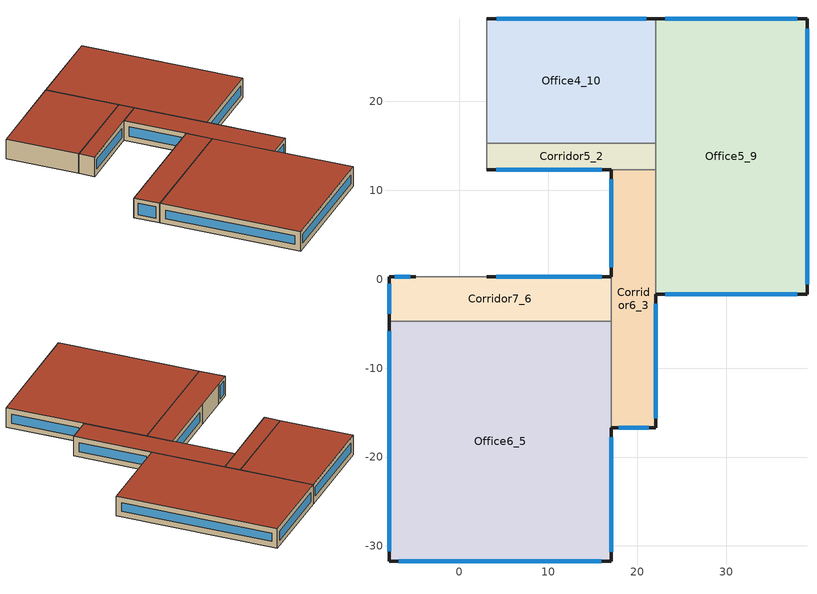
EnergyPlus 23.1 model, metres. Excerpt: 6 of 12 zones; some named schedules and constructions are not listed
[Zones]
Corridor5_2
 floor outside (90.1-2019 Nonresidential CZ 0 Exterior Floor (Mass)): 3.11,15.28 22.11,15.28 22.11,12.28 3.11,12.28 z7.07
 wall outside (90.1-2019 Nonresidential CZ 0 Exterior Wall (Mass)): 3.11,12.28 17.11,12.28 z7.07:11.07
 wall to Corridor4_4 (Interior Partition (Mass)): 3.11,15.28 3.11,12.28 z7.07:11.07
 wall to Corridor6_3 (Interior Partition (Mass)): 17.11,12.28 22.11,12.28 z7.07:11.07
 wall to Office5_9 (Interior Partition (Mass)): 22.11,12.28 22.11,15.28 z7.07:11.07
 wall to Office4_10 (Interior Partition (Mass)): 22.11,15.28 3.11,15.28 z7.07:11.07
 window (DoublePaneLoEe2): 4.16,12.28 16.05,12.28 z8.13:10.02
 roof outside (90.1-2019 Nonresidential CZ 0 Exterior Roof (Mass)): 3.11,15.28 3.11,12.28 22.11,12.28 22.11,15.28 z11.07
Corridor6_3
 floor outside (90.1-2019 Nonresidential CZ 0 Exterior Floor (Mass)): 17.11,12.28 22.11,12.28 22.11,-16.72 17.11,-16.72 z7.07
 wall outside (90.1-2019 Nonresidential CZ 0 Exterior Wall (Mass)): 17.11,12.28 17.11,0.28 / 17.11,-16.72 22.11,-16.72 22.11,-1.72 z7.07:11.07
 wall to Office6_5 (Interior Partition (Mass)): 17.11,-4.72 17.11,-16.72 z7.07:11.07
 wall to Corridor7_6 (Interior Partition (Mass)): 17.11,0.28 17.11,-4.72 z7.07:11.07
 wall to Office5_9 (Interior Partition (Mass)): 22.11,-1.72 22.11,12.28 z7.07:11.07
 window (DoublePaneLoEe2): 17.11,11.25 17.11,1.32 z8.11:10.04; 17.92,-16.72 21.29,-16.72 z7.89:10.26; 22.11,-15.65 22.11,-2.78 z8.14:10.01
 roof outside (90.1-2019 Nonresidential CZ 0 Exterior Roof (Mass)): 17.11,12.28 17.11,-16.72 22.11,-16.72 22.11,12.28 z11.07
Office6_5
 floor outside (90.1-2019 Nonresidential CZ 0 Exterior Floor (Mass)): -7.89,-31.72 -7.89,-4.72 17.11,-4.72 17.11,-31.72 z7.07
 wall outside (90.1-2019 Nonresidential CZ 0 Exterior Wall (Mass)): -7.89,-4.72 -7.89,-31.72 17.11,-31.72 17.11,-16.72 z7.07:11.07
 wall to Corridor7_6 (Interior Partition (Mass)): 17.11,-4.72 -7.89,-4.72 z7.07:11.07
 window (DoublePaneLoEe2): -6.77,-31.72 15.99,-31.72 z8.19:9.95; 17.11,-30.65 17.11,-17.78 z8.14:10.01; -7.89,-5.84 -7.89,-30.59 z8.2:9.95
 roof outside (90.1-2019 Nonresidential CZ 0 Exterior Roof (Mass)): -7.89,-31.72 17.11,-31.72 17.11,-4.72 -7.89,-4.72 z11.07
Corridor7_6
 floor outside (90.1-2019 Nonresidential CZ 0 Exterior Floor (Mass)): -7.89,-4.72 -7.89,0.28 17.11,0.28 17.11,-4.72 z7.07
 wall outside (90.1-2019 Nonresidential CZ 0 Exterior Wall (Mass)): -4.89,0.28 -7.89,0.28 -7.89,-4.72 / 17.11,0.28 3.11,0.28 z7.07:11.07
 wall to Corridor4_4 (Interior Partition (Mass)_FLIPPED): 3.11,0.28 -4.89,0.28 z7.07:11.07
 window (DoublePaneLoEe2): -5.52,0.28 -7.27,0.28 z7.7:10.45; 16.05,0.28 4.16,0.28 z8.13:10.02; -7.89,-0.53 -7.89,-3.9 z7.89:10.26
 roof outside (90.1-2019 Nonresidential CZ 0 Exterior Roof (Mass)): -7.89,-4.72 17.11,-4.72 17.11,0.28 -7.89,0.28 z11.07
Office5_9
 floor outside (90.1-2019 Nonresidential CZ 0 Exterior Floor (Mass)): 22.11,-1.72 22.11,29.28 39.11,29.28 39.11,-1.72 z7.07
 wall outside (90.1-2019 Nonresidential CZ 0 Exterior Wall (Mass)): 22.11,-1.72 39.11,-1.72 39.11,29.28 22.11,29.28 z7.07:11.07
 wall to Office4_10 (Interior Partition (Mass)): 22.11,29.28 22.11,15.28 z7.07:11.07
 window (DoublePaneLoEe2): 23.19,-1.72 38.02,-1.72 / 38.02,29.28 23.19,29.28 z8.16:9.99; 39.11,-0.58 39.11,28.15 z8.21:9.94
 roof outside (90.1-2019 Nonresidential CZ 0 Exterior Roof (Mass)): 22.11,-1.72 39.11,-1.72 39.11,29.28 22.11,29.28 z11.07
Office4_10
 floor outside (90.1-2019 Nonresidential CZ 0 Exterior Floor (Mass)): 3.11,29.28 22.11,29.28 22.11,15.28 3.11,15.28 z7.07
 wall outside (90.1-2019 Nonresidential CZ 0 Exterior Wall (Mass)): 22.11,29.28 3.11,29.28 z7.07:11.07
 wall to Corridor4_4 (Interior Partition (Mass)_FLIPPED): 3.11,29.28 3.11,15.28 z7.07:11.07
 window (DoublePaneLoEe2): 21.01,29.28 4.2,29.28 z8.17:9.98
 roof outside (90.1-2019 Nonresidential CZ 0 Exterior Roof (Mass)): 3.11,29.28 3.11,15.28 22.11,15.28 22.11,29.28 z11.07
[Schedule:Week:Daily]
CoolAvail_Corridor4_4_26: 6ce3ed81-a7d6-4b80-a895-4a69b0babf7d, 45937cbe-892e-487e-b3bd-03a45aa4adc1, c0455bdd-af95-4971-8ef5-a4ce6233f74b, 7c16a9a9-536f-470f-b94a-3461c8ce2c7f, 4e8ec702-eccb-48c9-be7a-b4e620d11ed5, 57d5eec5-71b2-4c70-b8d5-8f8758f83b74, baf51103-ed76-46ed-9d19-b848216be30b, 6ce3ed81-a7d6-4b80-a895-4a69b0babf7d, 6ce3ed81-a7d6-4b80-a895-4a69b0babf7d, 6ce3ed81-a7d6-4b80-a895-4a69b0babf7d, 6ce3ed81-a7d6-4b80-a895-4a69b0babf7d, 6ce3ed81-a7d6-4b80-a895-4a69b0babf7d
CoolAvail_Corridor4_4_27: a2f5439f-c3cd-45c2-be62-8f5a9cf1a139, 8ea6eb9d-bced-4abf-b23f-a16258133356, b4124ec5-0540-413f-b80d-d3da15a69d38, 0c990a04-98ad-4999-8986-5d1af58771a9, 84a958a5-76b6-4d1b-a61b-dc7ecc07087d, b4bfe456-227b-47de-943d-ec78ccb2f744, 32c15e8a-c783-40b4-8139-aeb1af17eeb3, a2f5439f-c3cd-45c2-be62-8f5a9cf1a139, a2f5439f-c3cd-45c2-be62-8f5a9cf1a139, a2f5439f-c3cd-45c2-be62-8f5a9cf1a139, a2f5439f-c3cd-45c2-be62-8f5a9cf1a139, a2f5439f-c3cd-45c2-be62-8f5a9cf1a139
CoolAvail_Corridor4_4_28: 36a083da-d3d5-43c9-b7d2-3e8cbcd291a5, 75635ad2-147c-48cc-9360-a4e96b92f7b7, 8df3e9d2-1144-4367-925f-949e76229214, 489e27a7-ce73-4562-a476-d76abc720351, 28cf387f-780f-4fe0-8d02-66d859255fef, b398f28b-5c09-4770-9c98-d01447583dbb, 5467b45b-9ade-4559-a91f-d9f74dfb4392, 36a083da-d3d5-43c9-b7d2-3e8cbcd291a5, 36a083da-d3d5-43c9-b7d2-3e8cbcd291a5, 36a083da-d3d5-43c9-b7d2-3e8cbcd291a5, 36a083da-d3d5-43c9-b7d2-3e8cbcd291a5, 36a083da-d3d5-43c9-b7d2-3e8cbcd291a5
CoolAvail_Corridor4_4_29: a1aed9b5-ab9b-40bf-9d0f-50928aaea371, 51876491-c1b4-4518-9b58-1e1af6a768f8, e411209c-4f22-4549-9a0f-bd1254d4a333, 6b865d10-614c-419d-a77d-0d137d48593d, 28cf387f-780f-4fe0-8d02-66d859255fef, 28cf387f-780f-4fe0-8d02-66d859255fef, 714d5f4f-1ce3-49bb-90cb-2c0c29c850df, a1aed9b5-ab9b-40bf-9d0f-50928aaea371, a1aed9b5-ab9b-40bf-9d0f-50928aaea371, a1aed9b5-ab9b-40bf-9d0f-50928aaea371, a1aed9b5-ab9b-40bf-9d0f-50928aaea371, a1aed9b5-ab9b-40bf-9d0f-50928aaea371
CoolAvail_Corridor4_4_30: ce3927f1-79df-4182-a143-491cc1ed8d00, b69a8a62-896b-4ef4-a422-0ec6a2615c67, 3e730d68-4ebc-4391-8e68-83ae88f40ea6, f8198d78-944b-47a9-8f76-203c1a4674a7, 051b1d62-8712-4c38-8906-a592279e2e30, ec1663bb-de67-45e2-a772-d4c62d1a9c76, 7d75f803-26e3-4a7e-989a-edfc36fb74c8, ce3927f1-79df-4182-a143-491cc1ed8d00, ce3927f1-79df-4182-a143-491cc1ed8d00, ce3927f1-79df-4182-a143-491cc1ed8d00, ce3927f1-79df-4182-a143-491cc1ed8d00, ce3927f1-79df-4182-a143-491cc1ed8d00
CoolAvail_Corridor4_4_31: 1b044666-3799-4978-ba92-8142ae7cce81, 34661b52-b95d-4bc2-9fa2-b4817bcd8d69, e411209c-4f22-4549-9a0f-bd1254d4a333, 2602971e-e2b5-47c7-be14-6eae3b630083, 95db7498-f620-4ca2-ae64-4b3c5beb15ea, a99d6ef9-3d81-44e5-a53a-1a8384ac6ce0, 1766556a-9b71-40c3-a67e-0438e5f7b24e, 1b044666-3799-4978-ba92-8142ae7cce81, 1b044666-3799-4978-ba92-8142ae7cce81, 1b044666-3799-4978-ba92-8142ae7cce81, 1b044666-3799-4978-ba92-8142ae7cce81, 1b044666-3799-4978-ba92-8142ae7cce81
CoolAvail_Corridor4_4_32: 9b9f3479-ff7f-4a9d-a6d7-76a9709c2e71, 2b28b044-ed8f-4c0d-82a1-980130bf2248, f87d27da-031e-4d63-801a-b7f69741a6b4, 81dabb06-9689-4343-879f-110b122c3645, 1242ee56-d6cf-462a-ade5-11d30a9780d5, e344ddef-4962-420f-85e2-f5c150d679e5, ffd09ddc-9102-4ad7-be12-65ce090cfeba, 9b9f3479-ff7f-4a9d-a6d7-76a9709c2e71, 9b9f3479-ff7f-4a9d-a6d7-76a9709c2e71, 9b9f3479-ff7f-4a9d-a6d7-76a9709c2e71, 9b9f3479-ff7f-4a9d-a6d7-76a9709c2e71, 9b9f3479-ff7f-4a9d-a6d7-76a9709c2e71
CoolAvail_Corridor4_4_33: b55eb57c-643e-4fc9-b324-50d3e40fb666, 491f8cdb-9c3c-4dc9-8fcd-590ef5e77c89, 5b6d78ea-f767-428e-86c2-ba8ecb36dfaa, eb0fa9bf-e4a1-4a5d-9ac5-d7e4c1240da4, 9d154d37-4260-4026-8928-29595f42171f, b8cda9f7-163b-4697-bceb-33b4b1aae47b, b03318f2-b386-4f2d-81cc-0c0b5e91b8b3, b55eb57c-643e-4fc9-b324-50d3e40fb666, b55eb57c-643e-4fc9-b324-50d3e40fb666, b55eb57c-643e-4fc9-b324-50d3e40fb666, b55eb57c-643e-4fc9-b324-50d3e40fb666, b55eb57c-643e-4fc9-b324-50d3e40fb666
CoolAvail_Corridor4_4_34: 02330130-0b7b-4af9-9bd3-7d9e0938c6e9, df49a15c-b2ff-46f6-8f8e-6f0da56214ec, 434c5413-1246-47ac-9f07-298d2dff6bae, c2e363a4-ecad-423c-9f6e-9bc37d77a88e, a48b2b46-5358-4de7-bb09-8bf259215a9f, f8dbe09b-ed34-4ddf-8900-e122ace980da, 69f5ed30-1af8-4d5d-aec1-3eb095da9fb7, 02330130-0b7b-4af9-9bd3-7d9e0938c6e9, 02330130-0b7b-4af9-9bd3-7d9e0938c6e9, 02330130-0b7b-4af9-9bd3-7d9e0938c6e9, 02330130-0b7b-4af9-9bd3-7d9e0938c6e9, 02330130-0b7b-4af9-9bd3-7d9e0938c6e9
CoolAvail_Corridor4_4_35: 02c76f76-94cf-461c-afbc-bc5b4ff9c805, a0c0cab8-4f9a-4ced-bd05-3508abf56f70, 7b3c559d-0aef-43ea-a2ce-0318257733e3, b5026e55-8b1b-482d-9523-32ea7c3d715a, 666cb8e4-9a2e-47ca-baee-c9bf0db00492, 577f36fc-207c-4c03-8701-113d78fc15b1, a0f41693-ff3a-4fe0-b7b3-2f072955540f, 02c76f76-94cf-461c-afbc-bc5b4ff9c805, 02c76f76-94cf-461c-afbc-bc5b4ff9c805, 02c76f76-94cf-461c-afbc-bc5b4ff9c805, 02c76f76-94cf-461c-afbc-bc5b4ff9c805, 02c76f76-94cf-461c-afbc-bc5b4ff9c805
CoolAvail_Corridor4_4_36: 63d49d35-fa98-462d-a070-65141f953828, cfbdf803-1be8-4e67-a6e1-1cef50e2aeca, 44d64cc3-a848-4a1f-8d9e-95b665a51591, 3c02e85b-ea55-499d-8f5b-588ac2eb91b2, 69c12021-d423-489c-8a8f-9282d813251f, db116403-2cab-48ed-bfee-180b4db1194b, b9f31716-6f31-4541-9ba2-50344bcb8c95, 63d49d35-fa98-462d-a070-65141f953828, 63d49d35-fa98-462d-a070-65141f953828, 63d49d35-fa98-462d-a070-65141f953828, 63d49d35-fa98-462d-a070-65141f953828, 63d49d35-fa98-462d-a070-65141f953828
CoolAvail_Corridor4_4_37: 28cf387f-780f-4fe0-8d02-66d859255fef, dea5abc6-c6a5-4ad8-9db0-dd04b8648f47, f8f031fb-55d7-4113-826e-46df9e269b83, 9439cbf5-d5ff-4074-a405-9ab2b460fbb4, 80aae938-f4e7-4bfd-bcac-6303aa2b673e, 430e0d3d-58c2-4aec-afdb-d605db7b8648, 3e2ffb6e-4ba5-4575-9637-70f477fbe3e4, 28cf387f-780f-4fe0-8d02-66d859255fef, 28cf387f-780f-4fe0-8d02-66d859255fef, 28cf387f-780f-4fe0-8d02-66d859255fef, 28cf387f-780f-4fe0-8d02-66d859255fef, 28cf387f-780f-4fe0-8d02-66d859255fef
CoolAvail_Corridor4_4_38: 8082231e-6d23-4a24-b053-6047dec3c4d4, 03acb633-0e3a-4c43-ba6c-1c1954176612, 63d49d35-fa98-462d-a070-65141f953828, b39f9c08-f252-49b5-b819-695040dc3642, 9d3e4857-92ef-4dd8-97cb-17e5176d520d, d1ffbada-6852-4fe5-92ac-6576efdba325, 954b7ab4-e2b9-4bf8-9b50-9685aff6042e, 8082231e-6d23-4a24-b053-6047dec3c4d4, 8082231e-6d23-4a24-b053-6047dec3c4d4, 8082231e-6d23-4a24-b053-6047dec3c4d4, 8082231e-6d23-4a24-b053-6047dec3c4d4, 8082231e-6d23-4a24-b053-6047dec3c4d4
CoolAvail_Corridor4_4_39: 45903201-a7ff-4873-9a96-1d8e6987fc98, caadc734-b040-485b-bb9c-427144f03ec6, c2ac46ce-d703-499b-8642-5c076bb1a8c2, 227e6952-2946-49a0-bb76-e66d42418431, 4f15297a-f34a-4033-bc6e-cdefa81589fa, f6632674-8357-41c2-a392-1f5c7f2c57ad, 28cf387f-780f-4fe0-8d02-66d859255fef, 45903201-a7ff-4873-9a96-1d8e6987fc98, 45903201-a7ff-4873-9a96-1d8e6987fc98, 45903201-a7ff-4873-9a96-1d8e6987fc98, 45903201-a7ff-4873-9a96-1d8e6987fc98, 45903201-a7ff-4873-9a96-1d8e6987fc98
CoolAvail_Corridor4_4_40: 6b865d10-614c-419d-a77d-0d137d48593d, 5d2f6e18-a4a7-4761-b986-358a724ba59e, d8219eba-6049-4719-bbae-982766623e24, 7c8d18ee-8c49-4ee1-a37a-0f502e04c430, 91312270-6507-49d8-b3af-f2f66574d585, dc948ca8-26c4-4469-b8a7-68576a6a40b3, 0a490d19-edc0-4b3b-aefc-552a68770a68, 6b865d10-614c-419d-a77d-0d137d48593d, 6b865d10-614c-419d-a77d-0d137d48593d, 6b865d10-614c-419d-a77d-0d137d48593d, 6b865d10-614c-419d-a77d-0d137d48593d, 6b865d10-614c-419d-a77d-0d137d48593d
CoolAvail_Corridor4_4_41: 52267322-b833-48d4-93e8-5bd0c94710a0, 01baa899-09a0-4ea4-8af9-04391befd078, 3cfdcbb5-4bc2-4460-ab53-19f944b304c8, 5a53f045-15ef-458e-965d-aaa883960cef, 75e94847-8e13-4c8b-93ed-5684a680ae61, ae225517-4b84-49a0-8c55-97e60d2b6754, 51fce39d-d843-4d8b-ae4d-b7cb47dbfb7f, 52267322-b833-48d4-93e8-5bd0c94710a0, 52267322-b833-48d4-93e8-5bd0c94710a0, 52267322-b833-48d4-93e8-5bd0c94710a0, 52267322-b833-48d4-93e8-5bd0c94710a0, 52267322-b833-48d4-93e8-5bd0c94710a0
CoolAvail_Corridor4_4_42: d3506403-cd9a-4c28-b6db-d9150907f1b8, 692a7c8a-1c99-4a6f-8feb-491007400ad0, c3cf2fd4-39ad-4fb4-b75a-b768009b5a3f, 71c67952-b934-4771-baec-41a3a5247320, dab5211e-4043-4bd5-b6a3-686c985c5db3, 631f01d7-ab7f-49d3-a252-7019c9405a3c, 0cd4baa2-a235-4268-b642-3bd5f5058037, d3506403-cd9a-4c28-b6db-d9150907f1b8, d3506403-cd9a-4c28-b6db-d9150907f1b8, d3506403-cd9a-4c28-b6db-d9150907f1b8, d3506403-cd9a-4c28-b6db-d9150907f1b8, d3506403-cd9a-4c28-b6db-d9150907f1b8
CoolAvail_Corridor4_4_43: 27a775d1-2799-4b96-a959-0eb89fe98382, 80cb1e91-8182-49b5-aa72-dbc3962e2512, a8c0b0d8-d3ef-4760-8a4d-0035488eedfd, 70cd05d9-751b-4cee-935f-a584857e498e, 985b0579-1d94-41d4-8b54-0f404620d070, 2da556a9-50ba-4206-8bbf-ba9ac385cfa5, 2c672940-19b7-421a-8188-54d8e7ba72d3, 27a775d1-2799-4b96-a959-0eb89fe98382, 27a775d1-2799-4b96-a959-0eb89fe98382, 27a775d1-2799-4b96-a959-0eb89fe98382, 27a775d1-2799-4b96-a959-0eb89fe98382, 27a775d1-2799-4b96-a959-0eb89fe98382
CoolAvail_Corridor4_4_44: a763327f-e078-42a5-8e02-3a0dd7feaced, 507399da-2a8b-4e1a-a11d-a71815d56c38, 63c9e9cc-76f8-4b48-bbd6-0d91a32845e8, ecd5ae4a-d016-4fc5-a8fc-8a09832a413c, cb8ddd0d-6da4-4fc2-b4fa-15d8e421a79f, 24be1c14-e195-4564-b384-0d43ed87b026, 5ba7f730-b240-402d-9719-cdd0aa8d87dd, a763327f-e078-42a5-8e02-3a0dd7feaced, a763327f-e078-42a5-8e02-3a0dd7feaced, a763327f-e078-42a5-8e02-3a0dd7feaced, a763327f-e078-42a5-8e02-3a0dd7feaced, a763327f-e078-42a5-8e02-3a0dd7feaced
CoolAvail_Corridor4_4_45: 3612b8da-0a1d-4bb5-975c-bc49aac4a66a, b69a8a62-896b-4ef4-a422-0ec6a2615c67, a7d40797-0fdf-4174-8411-34bf25558046, 6b474365-af8e-458e-849a-788c33d72759, c2ac46ce-d703-499b-8642-5c076bb1a8c2, 1bf324af-11f4-43df-bf20-d492d21d8c1b, 3612b8da-0a1d-4bb5-975c-bc49aac4a66a, 3612b8da-0a1d-4bb5-975c-bc49aac4a66a, 3612b8da-0a1d-4bb5-975c-bc49aac4a66a, 3612b8da-0a1d-4bb5-975c-bc49aac4a66a, 3612b8da-0a1d-4bb5-975c-bc49aac4a66a, 3612b8da-0a1d-4bb5-975c-bc49aac4a66a
CoolAvail_Corridor4_4_46: ace6e12e-48a4-4ecd-a18d-52a5a243a985, 692a7c8a-1c99-4a6f-8feb-491007400ad0, 1bf8160f-5c12-46e4-81d6-3d2eccfed065, bc62c44f-56ad-4c04-94db-d57fc7f6c792, bff58965-9f1a-46c8-9463-f46d51d88d8f, 89dab37f-e068-488d-b21d-74fde9172915, 1fdc2da5-1815-4ef0-be14-241d1055f806, ace6e12e-48a4-4ecd-a18d-52a5a243a985, ace6e12e-48a4-4ecd-a18d-52a5a243a985, ace6e12e-48a4-4ecd-a18d-52a5a243a985, ace6e12e-48a4-4ecd-a18d-52a5a243a985, ace6e12e-48a4-4ecd-a18d-52a5a243a985
CoolAvail_Corridor4_4_47: d73cfe5b-732e-409d-9361-381d8572ca1b, aa4eaca1-4b3c-4157-ac38-55343d148e1e, c1399a7c-f1d2-4747-81b9-383578351be8, e56826dc-c560-4824-b1a5-68cde07b9c75, 504b8e7b-b91e-4039-834f-28c4107da531, 206faf31-e17b-4553-a43e-00f4809626aa, c3e0a98c-3013-4bfc-aefc-7d57471c2358, d73cfe5b-732e-409d-9361-381d8572ca1b, d73cfe5b-732e-409d-9361-381d8572ca1b, d73cfe5b-732e-409d-9361-381d8572ca1b, d73cfe5b-732e-409d-9361-381d8572ca1b, d73cfe5b-732e-409d-9361-381d8572ca1b
CoolAvail_Corridor4_4_48: 1d553196-b9fd-4d8c-a6f0-93a3df51ab2f, c7d7a3af-1110-4a44-959f-95b394fee1b7, 3dcea64d-c26a-4ad6-92c3-77ce39606ded, d2362845-9ff8-4fd9-b0f1-9023312239cd, 9fde79ce-808b-4be5-9236-183462dafdd2, 418b17a6-e311-4229-9af6-ff0bf72ee066, 265335a5-86b4-4fae-9e1f-64f20e376f08, 1d553196-b9fd-4d8c-a6f0-93a3df51ab2f, 1d553196-b9fd-4d8c-a6f0-93a3df51ab2f, 1d553196-b9fd-4d8c-a6f0-93a3df51ab2f, 1d553196-b9fd-4d8c-a6f0-93a3df51ab2f, 1d553196-b9fd-4d8c-a6f0-93a3df51ab2f
CoolAvail_Corridor4_4_49: bf53786d-7c89-45a7-a65d-7379e5393172, f01ccdc8-e9a9-4fe8-956d-1121a3138034, 10db8715-2282-4dd2-ba16-2b620b72219b, 17c9e906-b66c-40b7-849a-e7c207e2248d, f080f6a6-0fa1-4244-9e8f-dbb833461611, 82637cac-59b5-4817-9ec8-bce127f1267e, d4c5f88b-37b3-48ab-934d-acf822dcba40, bf53786d-7c89-45a7-a65d-7379e5393172, bf53786d-7c89-45a7-a65d-7379e5393172, bf53786d-7c89-45a7-a65d-7379e5393172, bf53786d-7c89-45a7-a65d-7379e5393172, bf53786d-7c89-45a7-a65d-7379e5393172
CoolAvail_Corridor4_4_50: 3867438e-e9d7-4102-957c-cb012f63039f, d8219eba-6049-4719-bbae-982766623e24, b393b628-0fa7-4727-933b-61eb40549425, 8f4352dd-c9bd-4828-8343-6d221af9c6c4, 4f40a391-c062-41bc-87bf-16195e52f037, 9cb46ef5-359a-4e0a-b34b-3d84d53b8ef3, 4c8fb74c-6538-4ecb-be80-088d96d9e2c4, 3867438e-e9d7-4102-957c-cb012f63039f, 3867438e-e9d7-4102-957c-cb012f63039f, 3867438e-e9d7-4102-957c-cb012f63039f, 3867438e-e9d7-4102-957c-cb012f63039f, 3867438e-e9d7-4102-957c-cb012f63039f
CoolAvail_Corridor4_4_51: 8fbc48ed-60e3-4f80-a76d-d69bab472439, efed817c-dc9f-439f-ab98-c0f73c1b3a8d, e778b4a4-cb3b-47e9-ba8e-157863696d0f, b8d47d5b-81a9-4fc1-81a0-29d42367e422, 273554ea-4e64-46f5-b203-b84a4f5a0a96, cd12c2a9-bf04-40b8-9457-784e167eb4fa, a99d6ef9-3d81-44e5-a53a-1a8384ac6ce0, 8fbc48ed-60e3-4f80-a76d-d69bab472439, 8fbc48ed-60e3-4f80-a76d-d69bab472439, 8fbc48ed-60e3-4f80-a76d-d69bab472439, 8fbc48ed-60e3-4f80-a76d-d69bab472439, 8fbc48ed-60e3-4f80-a76d-d69bab472439
CoolAvail_Corridor4_4_52: ef43c7d3-47a8-4d9f-9600-6f971d88cb10, ef43c7d3-47a8-4d9f-9600-6f971d88cb10, ef43c7d3-47a8-4d9f-9600-6f971d88cb10, ef43c7d3-47a8-4d9f-9600-6f971d88cb10, ef43c7d3-47a8-4d9f-9600-6f971d88cb10, ef43c7d3-47a8-4d9f-9600-6f971d88cb10, ef43c7d3-47a8-4d9f-9600-6f971d88cb10, ef43c7d3-47a8-4d9f-9600-6f971d88cb10, ef43c7d3-47a8-4d9f-9600-6f971d88cb10, ef43c7d3-47a8-4d9f-9600-6f971d88cb10, ef43c7d3-47a8-4d9f-9600-6f971d88cb10, ef43c7d3-47a8-4d9f-9600-6f971d88cb10
NatVentAvail_Corridor4_4_0: dbf08e16-4042-4c67-984b-07f8cde1e68b, fbfd6f06-c4d6-4238-99d3-798bb2f8b9d1, 0b1959bb-9368-4a82-8e59-dfa73476eba2, e39e132d-e360-43ac-81bf-0e6ea7e1b920, 9d744e88-ca86-4a94-b810-3c64c1da758e, 625fab60-28ec-499e-ae5e-d6760f51dfe9, 03ea509b-91f5-49e7-acfd-32594791f2c7, dbf08e16-4042-4c67-984b-07f8cde1e68b, dbf08e16-4042-4c67-984b-07f8cde1e68b, dbf08e16-4042-4c67-984b-07f8cde1e68b, dbf08e16-4042-4c67-984b-07f8cde1e68b, dbf08e16-4042-4c67-984b-07f8cde1e68b
NatVentAvail_Corridor4_4_1: 60439f76-d454-422c-9118-9fcac7943ff4, 18c1df1a-fdff-4a86-a412-c2a50684ad3d, ef8518cd-967c-444e-affd-c2472cd5eddf, 4351f359-33ba-4d0e-9684-bcf06bd42171, 1344c54c-68e8-4b00-a909-008773a8fec9, 903e706f-1f4b-416c-9b92-ea283572d0b8, 5a989e9e-7b84-4b49-a2d7-90c7c880b60b, 60439f76-d454-422c-9118-9fcac7943ff4, 60439f76-d454-422c-9118-9fcac7943ff4, 60439f76-d454-422c-9118-9fcac7943ff4, 60439f76-d454-422c-9118-9fcac7943ff4, 60439f76-d454-422c-9118-9fcac7943ff4
NatVentAvail_Corridor4_4_2: 6427b939-c559-45d8-87d9-ae6f09cc8149, edad5fd3-dd51-4006-ba0b-8cf182e1401b, 1344c54c-68e8-4b00-a909-008773a8fec9, 9a2de973-4ff4-47bc-be4e-448910d52937, fbfd6f06-c4d6-4238-99d3-798bb2f8b9d1, d283a5bb-fb4e-45db-93e0-87292aadbaf3, 12ec8851-504f-4095-a055-bfdb6a76af87, 6427b939-c559-45d8-87d9-ae6f09cc8149, 6427b939-c559-45d8-87d9-ae6f09cc8149, 6427b939-c559-45d8-87d9-ae6f09cc8149, 6427b939-c559-45d8-87d9-ae6f09cc8149, 6427b939-c559-45d8-87d9-ae6f09cc8149
NatVentAvail_Corridor4_4_3: 7e2c8b33-35aa-4d04-a000-43ce7bee5412, 1cca4ff0-4b40-4885-baf7-38d39b15c3ec, 4f8db412-c1ff-49fb-8ca9-fd3f6009b7f5, 5b3749f8-bf85-478f-853a-bf1acde973b3, 4b914767-2f2e-4661-baa7-9e96641befca, dbf08e16-4042-4c67-984b-07f8cde1e68b, 7e77d71a-12dc-450f-b5c9-33cbc9f022f7, 7e2c8b33-35aa-4d04-a000-43ce7bee5412, 7e2c8b33-35aa-4d04-a000-43ce7bee5412, 7e2c8b33-35aa-4d04-a000-43ce7bee5412, 7e2c8b33-35aa-4d04-a000-43ce7bee5412, 7e2c8b33-35aa-4d04-a000-43ce7bee5412
NatVentAvail_Corridor4_4_4: 9200f0e1-4339-42ad-ad53-12325555cdd5, 9c59460f-b00d-4337-8d9e-056fb617f1d6, eb2c472b-0727-4496-92f3-ec27d488174d, 92ba7a3c-87fe-4a8e-a922-bb2bb43cc078, 3c058b91-dc4f-4303-9079-17a0168a711a, d0c0a4bd-92b5-4f3b-8991-9947c61913c9, 9c59460f-b00d-4337-8d9e-056fb617f1d6, 9200f0e1-4339-42ad-ad53-12325555cdd5, 9200f0e1-4339-42ad-ad53-12325555cdd5, 9200f0e1-4339-42ad-ad53-12325555cdd5, 9200f0e1-4339-42ad-ad53-12325555cdd5, 9200f0e1-4339-42ad-ad53-12325555cdd5
NatVentAvail_Corridor4_4_5: f726375f-b5f9-4f7f-ab15-6b005afc0755, 1dbcecba-8097-43f8-9d4c-f16a29861730, 49c5c153-98b8-47f0-a241-f795c61a6a47, 6bed1987-dc78-46b3-a058-cd2539f6f3de, a6a967a9-9826-4815-ae02-f4752822c884, 1a85f896-0f2b-433e-b37d-07126eca767c, f5719e8d-80b0-40ae-80b5-09706f860dd1, f726375f-b5f9-4f7f-ab15-6b005afc0755, f726375f-b5f9-4f7f-ab15-6b005afc0755, f726375f-b5f9-4f7f-ab15-6b005afc0755, f726375f-b5f9-4f7f-ab15-6b005afc0755, f726375f-b5f9-4f7f-ab15-6b005afc0755
NatVentAvail_Corridor4_4_6: 5dea9901-b88c-4dd2-9f37-03876a4df9fe, 434c5413-1246-47ac-9f07-298d2dff6bae, 31305db9-10af-4c51-9ba7-ccb440de74c9, 0b163cb3-cdd5-4644-9c82-9c2d4f903ac9, f6a6441d-e6d1-47ed-ac72-be88913b360e, b39f6b04-8dfa-4b8d-9dfb-16dbe4ac223d, 81d55f83-0206-4f80-bb88-e9742a553588, 5dea9901-b88c-4dd2-9f37-03876a4df9fe, 5dea9901-b88c-4dd2-9f37-03876a4df9fe, 5dea9901-b88c-4dd2-9f37-03876a4df9fe, 5dea9901-b88c-4dd2-9f37-03876a4df9fe, 5dea9901-b88c-4dd2-9f37-03876a4df9fe
NatVentAvail_Corridor4_4_7: 743dd770-0e71-437e-a7b4-2988a3a2aa2c, 7c80f19c-96b6-4a0f-b2c7-d65871a948a0, 9b80ea22-b04f-4f76-a8da-6df12989dc52, a970ebd0-877e-42a0-9fd7-e3cd75c54f97, c7870187-5913-4925-83e5-f6feb5a7bef3, 7976a79c-af9c-4168-8d33-e5903706bf56, 08d841f6-7842-42cf-a0a3-9f5f7e60f4b6, 743dd770-0e71-437e-a7b4-2988a3a2aa2c, 743dd770-0e71-437e-a7b4-2988a3a2aa2c, 743dd770-0e71-437e-a7b4-2988a3a2aa2c, 743dd770-0e71-437e-a7b4-2988a3a2aa2c, 743dd770-0e71-437e-a7b4-2988a3a2aa2c
NatVentAvail_Corridor4_4_8: cbb73d07-902a-4671-bbc8-ca8a6dde22cd, a71a417e-d4df-48dd-96e8-f5cebb9f622c, daca385f-3f03-440a-9516-d4134d30dc28, 3987a1c3-85bd-4c42-92fa-4025ebfa69ac, c6b34083-8a2e-4591-a558-b03e2efde80a, 2635f401-7cb6-4885-a873-d83ec9d3d333, b930cbea-39b9-4d41-bc41-e8a4113a257c, cbb73d07-902a-4671-bbc8-ca8a6dde22cd, cbb73d07-902a-4671-bbc8-ca8a6dde22cd, cbb73d07-902a-4671-bbc8-ca8a6dde22cd, cbb73d07-902a-4671-bbc8-ca8a6dde22cd, cbb73d07-902a-4671-bbc8-ca8a6dde22cd
NatVentAvail_Corridor4_4_9: 74230180-4c0a-41b1-a895-da9095738c02, acffe17d-ba74-4bf8-b001-e80e59c8c130, b930cbea-39b9-4d41-bc41-e8a4113a257c, 06485f3a-aade-423b-ac43-24b2eb0fab13, 358d3502-b07b-49e5-a001-90df4720419d, 2cb54b0b-2641-44c5-84a6-8f71fd106f59, 43399a00-a045-4d83-bbb2-3dfe9da4c5b4, 74230180-4c0a-41b1-a895-da9095738c02, 74230180-4c0a-41b1-a895-da9095738c02, 74230180-4c0a-41b1-a895-da9095738c02, 74230180-4c0a-41b1-a895-da9095738c02, 74230180-4c0a-41b1-a895-da9095738c02
NatVentAvail_Corridor4_4_10: a2fb1bfa-c4d9-4130-8ec6-f4b01a015260, b930cbea-39b9-4d41-bc41-e8a4113a257c, f4b05cfc-72e3-484a-9682-a873cfb7f05f, 30cb45e8-6afa-4cbb-8642-6ad9a42456a1, a5cee800-7363-4040-ad6f-e54c5ef976b2, 276f90fc-d980-4af6-b1d0-4bfffd4e3cd2, b50614cd-1746-4bc0-90f0-7d304ac52b2b, a2fb1bfa-c4d9-4130-8ec6-f4b01a015260, a2fb1bfa-c4d9-4130-8ec6-f4b01a015260, a2fb1bfa-c4d9-4130-8ec6-f4b01a015260, a2fb1bfa-c4d9-4130-8ec6-f4b01a015260, a2fb1bfa-c4d9-4130-8ec6-f4b01a015260
NatVentAvail_Corridor4_4_11: b930cbea-39b9-4d41-bc41-e8a4113a257c, 4f301a6f-236c-4310-9b20-a7926faac36f, de92f683-ff83-4cef-9dfa-bdbcabe8895b, 0b61f763-56c2-4a83-9a58-bfa3ed2d6a75, c97d197c-929e-405b-aa0c-30d4b1da4ddb, 45f0b060-53ba-409a-bbf3-dd96b4b6e9e0, 5263bc76-4f65-48ba-90d0-cb96716400e0, b930cbea-39b9-4d41-bc41-e8a4113a257c, b930cbea-39b9-4d41-bc41-e8a4113a257c, b930cbea-39b9-4d41-bc41-e8a4113a257c, b930cbea-39b9-4d41-bc41-e8a4113a257c, b930cbea-39b9-4d41-bc41-e8a4113a257c
NatVentAvail_Corridor4_4_12: be28e230-47f0-480d-8cf6-8eb2f75102ab, c5e26b82-dd70-43ee-84fd-6c98e4705544, 76a52eb4-657f-46a9-891e-94b723149b4f, 23f0be58-1a81-48a8-9a6c-16a9ccec1fa9, c3cb8121-0264-4a7e-8b99-b95473eaebcc, ab1708b4-9434-46e2-8958-fe9d345984b3, a81393ee-eb58-4265-bd76-0f3e2dc411dc, be28e230-47f0-480d-8cf6-8eb2f75102ab, be28e230-47f0-480d-8cf6-8eb2f75102ab, be28e230-47f0-480d-8cf6-8eb2f75102ab, be28e230-47f0-480d-8cf6-8eb2f75102ab, be28e230-47f0-480d-8cf6-8eb2f75102ab
NatVentAvail_Corridor4_4_13: 7d7b8a1c-40be-4adb-82cb-69551fb11ed8, e03a463f-97d7-43ff-b4ed-91e51b1cd1b7, 48262071-2428-4293-94b1-d23b179bbe88, 23e3fbca-68a9-4c4c-8488-be589f267f7b, 6676f34e-c470-47d3-b0b5-80ff68e93c25, 378217e3-61df-4a4c-928a-ff02ea0323e7, 0e8f5745-8426-43ae-ba44-12d5bdafcade, 7d7b8a1c-40be-4adb-82cb-69551fb11ed8, 7d7b8a1c-40be-4adb-82cb-69551fb11ed8, 7d7b8a1c-40be-4adb-82cb-69551fb11ed8, 7d7b8a1c-40be-4adb-82cb-69551fb11ed8, 7d7b8a1c-40be-4adb-82cb-69551fb11ed8
NatVentAvail_Corridor4_4_14: 06d83c67-cca3-4705-af22-2d178984e95e, 9b905370-de81-4ca0-a2c9-79d887a45048, f79c1e54-ff10-4702-a906-8a15145049de, db20b12c-3cb9-4ad7-8c3d-d81ca5d06d17, 7eb0a93c-7be0-43a1-90bd-2422bf6e2bb8, 485d5804-5f80-455c-acca-1022a8f79659, 643e037d-fe35-4a53-b04a-52931c3167e3, 06d83c67-cca3-4705-af22-2d178984e95e, 06d83c67-cca3-4705-af22-2d178984e95e, 06d83c67-cca3-4705-af22-2d178984e95e, 06d83c67-cca3-4705-af22-2d178984e95e, 06d83c67-cca3-4705-af22-2d178984e95e
NatVentAvail_Corridor4_4_15: a0c6edab-b14d-4783-89e0-9dc9a3df6dae, c78fc51e-dcba-485a-ab48-d8f216c6ec5d, 902277fd-d57e-4fb6-bea5-0ef18ca370a4, b393b628-0fa7-4727-933b-61eb40549425, 3c36fa1b-0849-4ff2-9c2d-48a09b6443c6, 98cd1a2e-8658-48e0-be66-a2b67b63571a, 2a14485f-f3bd-4161-82c7-3ce6857f129a, a0c6edab-b14d-4783-89e0-9dc9a3df6dae, a0c6edab-b14d-4783-89e0-9dc9a3df6dae, a0c6edab-b14d-4783-89e0-9dc9a3df6dae, a0c6edab-b14d-4783-89e0-9dc9a3df6dae, a0c6edab-b14d-4783-89e0-9dc9a3df6dae
NatVentAvail_Corridor4_4_16: 0494cb22-4b0c-4090-86ab-2b135fcda9cc, 4091c8a6-ed0a-4f1a-8fa1-ce8d32ba7d3f, 77219de6-0978-454d-a12b-65d9108a852f, adb7e2e0-dfce-4876-8cf2-3553914c4574, 8dd0a794-383e-4f22-b372-b699ebd0992f, 19f0c3df-5c98-4fde-ab79-ff35534fb66b, c2288193-e73d-474a-842d-96b0f3b79609, 0494cb22-4b0c-4090-86ab-2b135fcda9cc, 0494cb22-4b0c-4090-86ab-2b135fcda9cc, 0494cb22-4b0c-4090-86ab-2b135fcda9cc, 0494cb22-4b0c-4090-86ab-2b135fcda9cc, 0494cb22-4b0c-4090-86ab-2b135fcda9cc
NatVentAvail_Corridor4_4_17: 33109c49-f5d3-472f-bd17-42508a1ffa88, 1d1429a2-90b7-4f75-a421-6138da685bef, 5d7694ac-7888-40bc-8940-9f207f44aca5, 66aed7d0-7128-4772-8045-84ab34d9a687, 7d1ebb44-cce3-4f3a-92b2-8306892c4f7b, 08f4a819-a6b1-4143-8366-9abb118e4348, 1f6a0229-8a9e-4734-bf61-7de13560bf0e, 33109c49-f5d3-472f-bd17-42508a1ffa88, 33109c49-f5d3-472f-bd17-42508a1ffa88, 33109c49-f5d3-472f-bd17-42508a1ffa88, 33109c49-f5d3-472f-bd17-42508a1ffa88, 33109c49-f5d3-472f-bd17-42508a1ffa88
NatVentAvail_Corridor4_4_18: 1bd90e57-d958-4346-a1e2-0d562759d591, 586e52e9-df0d-4826-b975-b325054d28a0, 6803c44e-31c4-4556-93ed-9df1956b43a5, 1bd90e57-d958-4346-a1e2-0d562759d591, 4d91c5f3-340d-4dc3-9ada-8aad9df8c9d1, 2987e560-4526-436f-b8e1-48f2d278802f, e2f45772-32b8-4041-8102-7da9ada32e36, 1bd90e57-d958-4346-a1e2-0d562759d591, 1bd90e57-d958-4346-a1e2-0d562759d591, 1bd90e57-d958-4346-a1e2-0d562759d591, 1bd90e57-d958-4346-a1e2-0d562759d591, 1bd90e57-d958-4346-a1e2-0d562759d591
NatVentAvail_Corridor4_4_19: 9134048f-3859-4415-9ed4-f7444dcc507c, 6b69bab7-dd3d-4751-85fb-581a92924ee8, 62f0bce8-1881-4049-a340-c6674fdebec3, 36648d62-8a40-43e9-9982-2b92baa52a15, 162663a8-3a70-4395-b6a1-b9a779cff55a, 053bfc48-d830-411f-8911-2f244716abe2, 4a6a0131-60b4-48fc-ab76-053aea7ee0fe, 9134048f-3859-4415-9ed4-f7444dcc507c, 9134048f-3859-4415-9ed4-f7444dcc507c, 9134048f-3859-4415-9ed4-f7444dcc507c, 9134048f-3859-4415-9ed4-f7444dcc507c, 9134048f-3859-4415-9ed4-f7444dcc507c
NatVentAvail_Corridor4_4_20: f8345704-d31d-40fd-88b6-e4970249c293, 2ee20784-e430-4260-a4ce-600f60d78ab6, 9134048f-3859-4415-9ed4-f7444dcc507c, d11c283d-5dee-439d-b7f2-228566e91f22, 1217e71b-d2a7-41f2-a225-0d21ba4ecec7, 42528739-f633-49a2-a38b-8b929cf420f6, a367aa53-eeea-4ff7-897c-ef5e568e7c5e, f8345704-d31d-40fd-88b6-e4970249c293, f8345704-d31d-40fd-88b6-e4970249c293, f8345704-d31d-40fd-88b6-e4970249c293, f8345704-d31d-40fd-88b6-e4970249c293, f8345704-d31d-40fd-88b6-e4970249c293
NatVentAvail_Corridor4_4_21: 5eb2e546-f304-4a15-acfe-63f14c1946ad, 1dbcecba-8097-43f8-9d4c-f16a29861730, 003056ff-bbf4-44bc-9398-bf33fda58a93, 80cb1e91-8182-49b5-aa72-dbc3962e2512, 1c30971f-1879-430a-aa45-4df908731467, ee8e8f91-9dce-448e-8889-cd188c960ced, d9dad5fd-bbd4-48c7-b673-83944b43c590, 5eb2e546-f304-4a15-acfe-63f14c1946ad, 5eb2e546-f304-4a15-acfe-63f14c1946ad, 5eb2e546-f304-4a15-acfe-63f14c1946ad, 5eb2e546-f304-4a15-acfe-63f14c1946ad, 5eb2e546-f304-4a15-acfe-63f14c1946ad
NatVentAvail_Corridor4_4_22: bff58965-9f1a-46c8-9463-f46d51d88d8f, b315b1db-a6e0-4038-a913-d38542d5fbd4, 05569052-b2ac-4bce-ad88-8a61c5fc8969, defb32ea-24f4-4e4b-8716-19d31397d206, a6e113e6-9fa4-4505-a05b-824c0247aeb1, ace6e12e-48a4-4ecd-a18d-52a5a243a985, 6dc2537d-0a03-47fa-a77c-5a833ab77bb5, bff58965-9f1a-46c8-9463-f46d51d88d8f, bff58965-9f1a-46c8-9463-f46d51d88d8f, bff58965-9f1a-46c8-9463-f46d51d88d8f, bff58965-9f1a-46c8-9463-f46d51d88d8f, bff58965-9f1a-46c8-9463-f46d51d88d8f
NatVentAvail_Corridor4_4_23: 6b015fcc-1c3c-4941-b25b-f88bba430fe4, 1dc23990-b21d-44e6-a830-d137ce4edb57, 93058f61-8a61-4dce-a8a6-d366de03bb96, 26e5e8ca-6ab7-45f0-868d-c5f2426f1d02, 5ed198e5-c42d-4b32-b84f-91fddf4d7995, c61aa55f-19a6-452c-be75-6b025725d57b, bfbf23fb-7f60-4e1d-80c7-f9bfacc2235e, 6b015fcc-1c3c-4941-b25b-f88bba430fe4, 6b015fcc-1c3c-4941-b25b-f88bba430fe4, 6b015fcc-1c3c-4941-b25b-f88bba430fe4, 6b015fcc-1c3c-4941-b25b-f88bba430fe4, 6b015fcc-1c3c-4941-b25b-f88bba430fe4
NatVentAvail_Corridor4_4_24: d81008ea-0ef1-42f4-8b93-116913177856, ff39baec-7d08-42bb-9ca7-c08e12b31a75, 952e38fc-f187-46c2-8118-2f22b7edbe8e, 661f89e0-2c77-4466-9659-9a4d4e0955ed, a24e817e-d7c4-4e9d-84f7-0d731f938faa, 8c9ef089-44e7-49b0-b9a2-d15373f7c266, cfbebe6c-322a-44fe-82de-5dace4b901e1, d81008ea-0ef1-42f4-8b93-116913177856, d81008ea-0ef1-42f4-8b93-116913177856, d81008ea-0ef1-42f4-8b93-116913177856, d81008ea-0ef1-42f4-8b93-116913177856, d81008ea-0ef1-42f4-8b93-116913177856
NatVentAvail_Corridor4_4_25: cf390dac-a6b0-493e-b0ab-5dfc42f325a2, e2168ef2-75c0-4e54-aeeb-574722865ae5, 3612b8da-0a1d-4bb5-975c-bc49aac4a66a, 2a12ae5c-28bb-47a0-9583-b887f3a75423, 0f064b5b-c240-4889-b312-b1afbb1b3080, 480564b9-6e69-421f-9da6-98e190945bc0, 0b282aca-63d1-4592-9092-9f908b255c2f, cf390dac-a6b0-493e-b0ab-5dfc42f325a2, cf390dac-a6b0-493e-b0ab-5dfc42f325a2, cf390dac-a6b0-493e-b0ab-5dfc42f325a2, cf390dac-a6b0-493e-b0ab-5dfc42f325a2, cf390dac-a6b0-493e-b0ab-5dfc42f325a2
NatVentAvail_Corridor4_4_26: ab5e79c8-c731-4c4b-9b19-0cbc05421b53, 3d7cd9c2-9e2f-4e36-afe2-d09dc96656b8, c1883777-db42-48fb-913a-34224a057195, c442618a-c6bb-4b57-b794-ed35fa7a8599, 88c542ff-a565-43e3-bf89-3be04c31fac9, 68484347-67a9-4969-9549-f2269ef15901, 8b0c793b-0cc6-4793-afe8-5518564d05c5, ab5e79c8-c731-4c4b-9b19-0cbc05421b53, ab5e79c8-c731-4c4b-9b19-0cbc05421b53, ab5e79c8-c731-4c4b-9b19-0cbc05421b53, ab5e79c8-c731-4c4b-9b19-0cbc05421b53, ab5e79c8-c731-4c4b-9b19-0cbc05421b53
NatVentAvail_Corridor4_4_27: b532e9f1-5cc5-407f-8e95-a1f0581b48a0, eecf37eb-63f2-4172-8db8-663c2075951e, de0cee79-f4e2-43f8-85f6-0c5ec25d84fc, 366290a2-953d-48a8-8a2c-5b778ea93e2c, 80b5f057-fb8e-46b0-a4ec-d8eb5165deb7, 3a6c8460-1b3c-4491-982d-6ef82747092e, ededa92f-c344-4d5c-9023-077afd832e67, b532e9f1-5cc5-407f-8e95-a1f0581b48a0, b532e9f1-5cc5-407f-8e95-a1f0581b48a0, b532e9f1-5cc5-407f-8e95-a1f0581b48a0, b532e9f1-5cc5-407f-8e95-a1f0581b48a0, b532e9f1-5cc5-407f-8e95-a1f0581b48a0
NatVentAvail_Corridor4_4_28: 0fb96043-629a-4eba-a1f0-31ff6c97335b, e1fb9978-9800-47b8-87b2-577aa9bc38ed, 7ad6bfde-2474-4cbd-a92a-e1b1bce9b70d, 99a48a99-d27e-4c86-b699-a55d902ae00e, 66aed7d0-7128-4772-8045-84ab34d9a687, 7ac3ae6c-6db0-416c-8dca-e7cf8c18f3f7, 5eb2e546-f304-4a15-acfe-63f14c1946ad, 0fb96043-629a-4eba-a1f0-31ff6c97335b, 0fb96043-629a-4eba-a1f0-31ff6c97335b, 0fb96043-629a-4eba-a1f0-31ff6c97335b, 0fb96043-629a-4eba-a1f0-31ff6c97335b, 0fb96043-629a-4eba-a1f0-31ff6c97335b
NatVentAvail_Corridor4_4_29: 833e0c65-b258-4c05-8b50-3be3c502e880, 36008108-1eb2-4853-a6e7-693b7c98b7b7, fa24099c-fc46-4c95-9ba8-4aaceaa2db06, 3b358c82-70ed-4e00-abaf-ae6bd9c25d5b, 66aed7d0-7128-4772-8045-84ab34d9a687, 66aed7d0-7128-4772-8045-84ab34d9a687, 28af5d3a-b3da-4764-848b-a33b866506bd, 833e0c65-b258-4c05-8b50-3be3c502e880, 833e0c65-b258-4c05-8b50-3be3c502e880, 833e0c65-b258-4c05-8b50-3be3c502e880, 833e0c65-b258-4c05-8b50-3be3c502e880, 833e0c65-b258-4c05-8b50-3be3c502e880
NatVentAvail_Corridor4_4_30: 054ce260-fa0a-4ee8-8cf5-b3ef76e8524d, b930cbea-39b9-4d41-bc41-e8a4113a257c, f64eb939-440b-4b6f-9ad8-8afa15336bed, b633969e-3a8a-4afa-bf00-228a451d54bd, 1a973419-1e47-4710-9e74-32920631ef2c, 833b29b5-e2fd-4f22-b75b-594ffbea0386, 55ec55d4-fe4c-4e88-9d37-4ec309934865, 054ce260-fa0a-4ee8-8cf5-b3ef76e8524d, 054ce260-fa0a-4ee8-8cf5-b3ef76e8524d, 054ce260-fa0a-4ee8-8cf5-b3ef76e8524d, 054ce260-fa0a-4ee8-8cf5-b3ef76e8524d, 054ce260-fa0a-4ee8-8cf5-b3ef76e8524d
NatVentAvail_Corridor4_4_31: 871335e7-5461-4a45-9987-77f9073991ba, d11c283d-5dee-439d-b7f2-228566e91f22, fa24099c-fc46-4c95-9ba8-4aaceaa2db06, f6a4d7d8-0012-4467-8c63-d6d972675929, fd9623e8-7281-4809-8799-ad86b18f448e, c321b790-a382-4bc5-81ad-44893205e578, 09ffdced-31e2-48ff-aaca-34cf5b686207, 871335e7-5461-4a45-9987-77f9073991ba, 871335e7-5461-4a45-9987-77f9073991ba, 871335e7-5461-4a45-9987-77f9073991ba, 871335e7-5461-4a45-9987-77f9073991ba, 871335e7-5461-4a45-9987-77f9073991ba
NatVentAvail_Corridor4_4_32: b0704ff8-1304-4a95-ad68-2416e600bcef, 46da602b-4ed2-4c78-8b61-70fed66ddd43, d7c79b50-0c8e-43cd-b7b6-5e0157c4b51c, 433ecec4-9c22-43fe-ad96-76d9ab120c43, b7fcda87-b28d-4459-aa97-5427d66b0ebe, 6d01fbac-3dae-4c19-9ffc-6c94d5c21f34, e3185faa-7fa8-4afd-8688-40d07bcee633, b0704ff8-1304-4a95-ad68-2416e600bcef, b0704ff8-1304-4a95-ad68-2416e600bcef, b0704ff8-1304-4a95-ad68-2416e600bcef, b0704ff8-1304-4a95-ad68-2416e600bcef, b0704ff8-1304-4a95-ad68-2416e600bcef
NatVentAvail_Corridor4_4_33: 7fa0f07e-5695-4416-8ca5-5858fd257a59, 15750c7c-bc88-4fba-b681-886960c94160, d8c070f4-0b3b-4b56-aaef-aeb245bb8b20, bc7a3619-8a33-4c57-8245-2976ca370995, a785107e-501f-4021-b728-1b0587c82fd1, 003056ff-bbf4-44bc-9398-bf33fda58a93, 4d18d2ac-6b73-4269-85ad-400b08a21c5f, 7fa0f07e-5695-4416-8ca5-5858fd257a59, 7fa0f07e-5695-4416-8ca5-5858fd257a59, 7fa0f07e-5695-4416-8ca5-5858fd257a59, 7fa0f07e-5695-4416-8ca5-5858fd257a59, 7fa0f07e-5695-4416-8ca5-5858fd257a59
NatVentAvail_Corridor4_4_34: 7ac074e6-fa27-4548-bb6b-2d8be2097db8, 210d9d14-c652-4047-b80b-96d1eeb430a6, 4d3406c0-467b-4c6d-ad3b-680af0e7b734, c0939167-b2da-4827-8dd7-cc52ad57055f, 9445699b-b4ef-4317-8c12-a48dcc994979, 5ffa1d28-7272-4dba-837e-875be24caef8, 22a4e716-60c4-4fd2-b1d3-af169cdc5175, 7ac074e6-fa27-4548-bb6b-2d8be2097db8, 7ac074e6-fa27-4548-bb6b-2d8be2097db8, 7ac074e6-fa27-4548-bb6b-2d8be2097db8, 7ac074e6-fa27-4548-bb6b-2d8be2097db8, 7ac074e6-fa27-4548-bb6b-2d8be2097db8
NatVentAvail_Corridor4_4_35: 10f46957-c14c-40c1-888a-ab47b0e53812, 22780c4f-40ae-4bb6-8355-ff615b0a914d, 60439f76-d454-422c-9118-9fcac7943ff4, 66fe8104-bc31-4536-8132-a7c72076e130, 81d55f83-0206-4f80-bb88-e9742a553588, 818af9a8-0244-4f70-8b61-f0f6c1ce97af, 6e56d63a-0bde-4164-a57e-2884e03e9fe0, 10f46957-c14c-40c1-888a-ab47b0e53812, 10f46957-c14c-40c1-888a-ab47b0e53812, 10f46957-c14c-40c1-888a-ab47b0e53812, 10f46957-c14c-40c1-888a-ab47b0e53812, 10f46957-c14c-40c1-888a-ab47b0e53812
NatVentAvail_Corridor4_4_36: 379e3bd8-afff-4b88-8358-b7ab65219ed3, f8345704-d31d-40fd-88b6-e4970249c293, 41d75a5d-196f-4858-b474-6630abd16e93, b746dec9-6a0e-4726-8efb-e00b6be6b6d2, 5fa33f8c-6d6d-4c77-815f-692242e88418, 5f07cccf-6a91-47f8-bfbc-7ac40f07d129, 3612b8da-0a1d-4bb5-975c-bc49aac4a66a, 379e3bd8-afff-4b88-8358-b7ab65219ed3, 379e3bd8-afff-4b88-8358-b7ab65219ed3, 379e3bd8-afff-4b88-8358-b7ab65219ed3, 379e3bd8-afff-4b88-8358-b7ab65219ed3, 379e3bd8-afff-4b88-8358-b7ab65219ed3
NatVentAvail_Corridor4_4_37: 66aed7d0-7128-4772-8045-84ab34d9a687, e1333b56-60b0-46c2-99e9-4b3591b37579, 9c2a3811-e186-4dbc-9ce4-8f3f45987036, 979d3669-7252-4693-95bf-934e8a986e31, 70976841-2139-4231-8b80-916de2d8a35d, fbfd6f06-c4d6-4238-99d3-798bb2f8b9d1, 6bfcc87b-3a31-4a5d-be6e-5004e30752ce, 66aed7d0-7128-4772-8045-84ab34d9a687, 66aed7d0-7128-4772-8045-84ab34d9a687, 66aed7d0-7128-4772-8045-84ab34d9a687, 66aed7d0-7128-4772-8045-84ab34d9a687, 66aed7d0-7128-4772-8045-84ab34d9a687
NatVentAvail_Corridor4_4_38: 5a6692c2-3bd8-4093-b113-b5a800b7b418, d4361af9-c30c-4cfe-a39b-63a769bc19ac, 379e3bd8-afff-4b88-8358-b7ab65219ed3, 695b6030-9e3e-4954-b216-5e6b86a34fe8, dc53c112-40f2-4c8b-9390-7969de84fa6e, a5a94236-775a-46d3-be72-c2ee07c254b3, 873a763a-ffd0-4bc8-a8a6-6ae48cfea177, 5a6692c2-3bd8-4093-b113-b5a800b7b418, 5a6692c2-3bd8-4093-b113-b5a800b7b418, 5a6692c2-3bd8-4093-b113-b5a800b7b418, 5a6692c2-3bd8-4093-b113-b5a800b7b418, 5a6692c2-3bd8-4093-b113-b5a800b7b418
NatVentAvail_Corridor4_4_39: c2ac46ce-d703-499b-8642-5c076bb1a8c2, 4793df50-d3dc-4ba1-b29c-eaa3c637cd65, 45903201-a7ff-4873-9a96-1d8e6987fc98, 386deaf9-955a-441f-9b6e-b87d8cf3bdbd, 31d54c57-7f11-47a5-91bc-da82901dc5e8, 3d741f9f-b7fd-447e-acd1-030f773e8d0d, 66aed7d0-7128-4772-8045-84ab34d9a687, c2ac46ce-d703-499b-8642-5c076bb1a8c2, c2ac46ce-d703-499b-8642-5c076bb1a8c2, c2ac46ce-d703-499b-8642-5c076bb1a8c2, c2ac46ce-d703-499b-8642-5c076bb1a8c2, c2ac46ce-d703-499b-8642-5c076bb1a8c2
NatVentAvail_Corridor4_4_40: 3b358c82-70ed-4e00-abaf-ae6bd9c25d5b, 7340dfe7-eec6-4b0e-83a4-b6cdf010f203, b6c4c231-e14a-40f4-bf9b-4594033bda49, e2fee009-560b-47de-9586-2aa2f3331620, e57c7aef-429a-4d27-b817-a1a3ec8cd3f7, 24126a3f-e6b2-4942-917d-95195d687403, 9ad36c0f-3baf-455e-95b6-55d1f226b5a4, 3b358c82-70ed-4e00-abaf-ae6bd9c25d5b, 3b358c82-70ed-4e00-abaf-ae6bd9c25d5b, 3b358c82-70ed-4e00-abaf-ae6bd9c25d5b, 3b358c82-70ed-4e00-abaf-ae6bd9c25d5b, 3b358c82-70ed-4e00-abaf-ae6bd9c25d5b
NatVentAvail_Corridor4_4_41: 50cf436a-0fc2-4e54-9619-dfd907ff311a, 2647da30-0df1-41d4-a8f1-dbad08f2a42d, 2e7e4cbf-6c4f-4327-9916-3c109d2912da, 13b21d6e-0821-49a6-8c11-05e50adfc5c4, 166c80a1-bd5b-4c37-a467-a77ca881db07, 8a755759-84b5-4e14-aa9a-4447b05f04cb, 67d919c1-333d-4c8c-8cb4-091cb40a8271, 50cf436a-0fc2-4e54-9619-dfd907ff311a, 50cf436a-0fc2-4e54-9619-dfd907ff311a, 50cf436a-0fc2-4e54-9619-dfd907ff311a, 50cf436a-0fc2-4e54-9619-dfd907ff311a, 50cf436a-0fc2-4e54-9619-dfd907ff311a
NatVentAvail_Corridor4_4_42: dfa1d1a1-a240-4356-b6dd-7c72ad58c21e, 824ba681-8fe7-4c19-bca1-cffc6128756d, 7293414a-dfbf-445f-83dd-ed8eccbb98b2, 8f54e5d2-a9b2-488f-804d-a8c4827b04a9, 96c62d7d-f713-4e13-acb9-24721f3b48c4, 712e5a8b-d445-4563-8be7-7bf89d170922, e9e35e31-3dd4-4370-be52-59d8dd7e1b65, dfa1d1a1-a240-4356-b6dd-7c72ad58c21e, dfa1d1a1-a240-4356-b6dd-7c72ad58c21e, dfa1d1a1-a240-4356-b6dd-7c72ad58c21e, dfa1d1a1-a240-4356-b6dd-7c72ad58c21e, dfa1d1a1-a240-4356-b6dd-7c72ad58c21e
NatVentAvail_Corridor4_4_43: a5c1f2f4-ae9a-427a-83af-6f2081725214, 3cd9093f-16f6-450c-bd87-b75ea1c9f8c0, 11197a7d-2cf5-4a3a-b53b-c7425a4f4725, b772389e-d027-4e19-9363-2279f67ab120, 0a6beafd-9649-4f8b-9b98-5771586d6be2, 0e4a4c7a-97de-49a6-bbc2-b95a9a450003, 97319662-3008-42c6-898f-9a583bf7c875, a5c1f2f4-ae9a-427a-83af-6f2081725214, a5c1f2f4-ae9a-427a-83af-6f2081725214, a5c1f2f4-ae9a-427a-83af-6f2081725214, a5c1f2f4-ae9a-427a-83af-6f2081725214, a5c1f2f4-ae9a-427a-83af-6f2081725214
